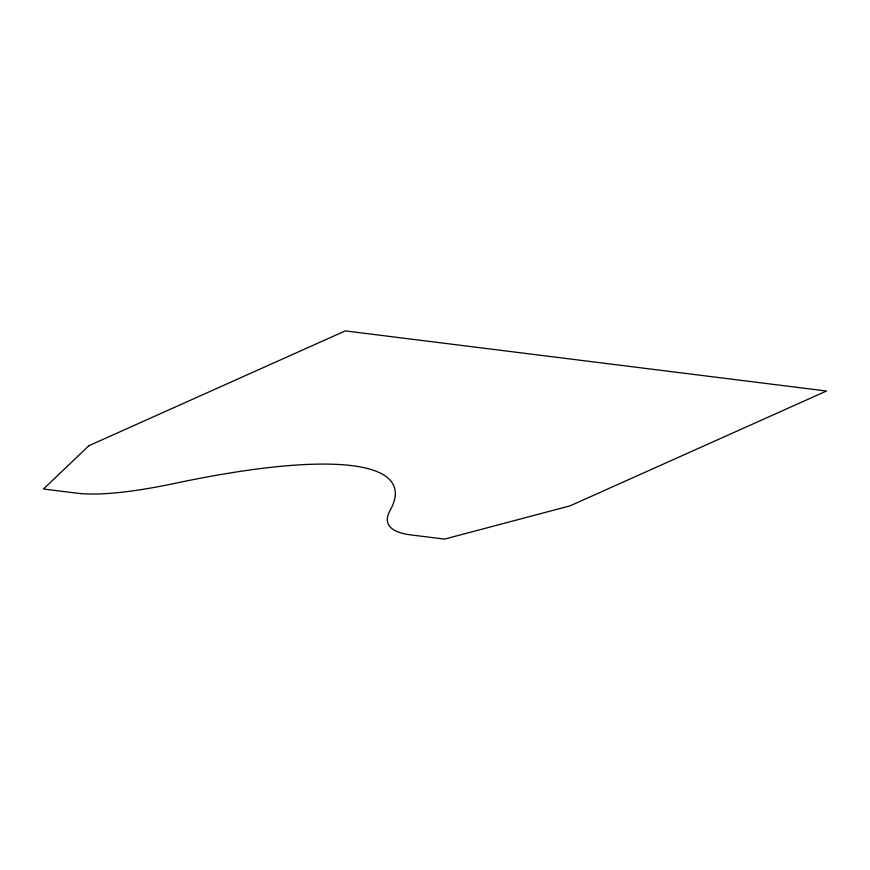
<?xml version="1.0" encoding="UTF-8"?>
<svg xmlns="http://www.w3.org/2000/svg" width="870" height="870" viewBox="0 0 870 870"><rect width="100%" height="100%" fill="white"/><g stroke="black" fill="none" stroke-linecap="round" stroke-linejoin="round"><path stroke-width="1.3" d="M88.87 445.723L43.5 489.005L76.865 493.17A266.916 52.298 -19.8 0 0 174.685 483.394A484.024 94.841 -19.8 0 1 390.151 510.32A266.916 52.298 -19.8 0 0 411.151 534.941L444.516 539.106L570.089 505.84L826.5 391.021L345.281 330.894L88.87 445.723"/></g></svg>
